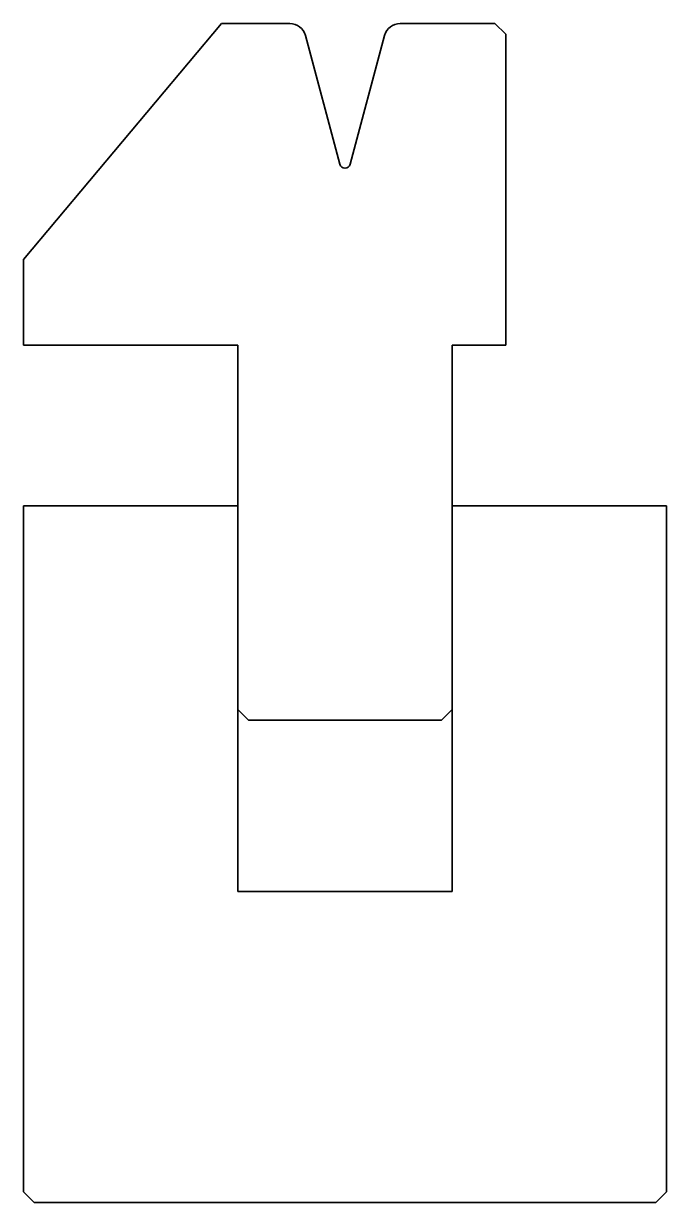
# Model space of a CAD drawing. Header units: millimetres. Extents: x -30 to 30, y 0 to 110.
import ezdxf

# ---------------------------------------------------------------- set-up
doc = ezdxf.new("R2010")
doc.units = ezdxf.units.MM
doc.header["$LTSCALE"] = 5
doc.layers.add('2', color=7, linetype='Continuous', lineweight=18)

msp = doc.modelspace()

# ---------------------------------------------------------------- linework, layer by layer
at = {"layer": '2', "color": 7, "linetype": 'Continuous', "lineweight": 35}
for p, q in [((-30, 88), (-11.54, 110)), ((-11.54, 110), (-5.15, 110)), ((5.15, 110), (14, 110)), ((14, 110), (15, 109)), ((15, 109), (15, 80)), ((-3.7, 108.89), (-0.48, 96.87)), ((0.48, 96.87), (3.7, 108.89)), ((-30, 80), (-30, 88)), ((-10, 80), (-30, 80)), ((-10, 29), (-10, 80)), ((15, 80), (10, 80)), ((10, 29), (10, 80)), ((-10, 65), (-30, 65)), ((-30, 65), (-30, 1)), ((30, 65), (10, 65)), ((30, 1), (30, 65)), ((-9, 45), (-10, 46)), ((10, 46), (9, 45)), ((9, 45), (-9, 45)), ((10, 29), (-10, 29)), ((-30, 1), (-29, 0)), ((-29, 0), (29, 0)), ((29, 0), (30, 1))]:
    msp.add_line(p, q, dxfattribs=at)
for centre, radius, start, end in [((5.15, 108.5), 1.5, 90, 165), ((-5.15, 108.5), 1.5, 15, 90), ((0, 97), 0.5, 195, 345)]:
    msp.add_arc(centre, radius, start, end, dxfattribs=at)

doc.saveas('drawing.dxf')
